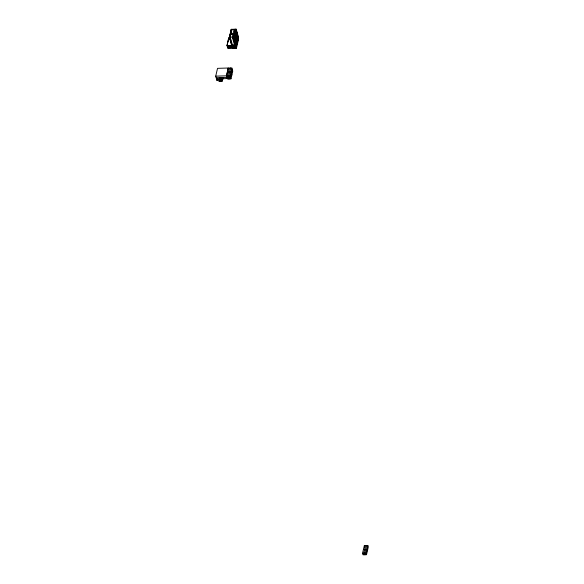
<?xml version="1.0" encoding="UTF-8"?>
<svg xmlns="http://www.w3.org/2000/svg" width="584" height="584" viewBox="0 0 584 584"><rect width="100%" height="100%" fill="white"/><g stroke="black" fill="none" stroke-linecap="round" stroke-linejoin="round"><path stroke-width="0.88" d="M228.234 68.021L226.424 75.825L227.205 78.577L216.503 78.898L215.722 76.146L217.533 68.343L228.234 68.021L228.68 69.591M216.642 79.701L216.744 79.256L218.117 79.22L218.08 79.869C215.065 80.512 219.007 78.745 218.08 79.869M216.861 79.884L217.584 79.329M216.781 79.898L216.963 79.439M217.46 79.329L217.284 79.804L217.744 79.701M218.117 79.22L217.357 79.774L217.927 79.249M217.671 79.738L217.847 79.263M227.008 45.421L228.819 37.617L227.059 45.618L231.717 45.479L227.059 45.618M219.117 81.169L219.161 80.621L222.373 80.519L219.204 80.775L219.117 81.169L222.329 81.066L222.373 80.519M219.277 80.461L219.321 79.913L222.577 79.979L219.365 80.074L219.277 80.461L222.489 80.366L222.533 79.818M219.38 79.782L219.423 79.234L222.73 79.293L219.474 79.388L219.38 79.782L222.643 79.68L222.686 79.132M219.547 79.059L219.591 78.511L222.898 78.57L219.635 78.672L219.547 79.059L222.811 78.964L222.854 78.417M219.664 78.198L219.759 77.811L222.964 77.709L222.92 78.263L219.664 78.198L222.876 78.103L222.964 77.709M219.708 78.358L219.759 77.811M228.329 45.932L228.709 45.501L227.431 45.537L227.205 46.129L227.877 48.494L236.44 48.231L237.33 44.406L234.607 35.033M228.417 40.931L229.198 38.296M231.899 45.99L229.381 37.15L231.191 29.346L235.476 29.222L238.002 38.683M228.621 45.888C224.993 45.844 229.862 46.406 232.235 45.983M231.395 29.339L229.519 37.15L232.242 46.771M227.234 46.107L228.424 45.559L227.709 46.034M229.651 37.142L231.527 29.331M227.716 46.048L227.913 45.625L227.512 45.691M227.49 46.07L228.023 45.61M227.972 46.012L228.169 45.589L228.3 45.953M227.826 46.034L228.315 45.559M232.009 29.317L230.198 37.128L232.534 45.34M234.096 29.258L232.286 37.062L234.622 45.275M230.49 46.012L230.68 45.589M230.614 45.618L230.344 46.041L230.833 45.581M230.811 45.961L230.862 45.559M231.008 45.537L230.848 45.953L231.395 45.851M231.322 45.88L231.3 45.494L231.753 45.793L230.702 45.983M231.249 45.895L231.447 45.464M231.395 45.866L231.556 45.45M231.541 45.844L231.702 45.428M234.586 35.558L234.118 33.916L234.505 35.909M235.476 29.222L235.126 29.58L235.593 31.222L233.987 38.172L234.469 38.157L236.191 30.032L235.695 30.01M235.337 30.01L233.527 37.821L232.505 37.85M235.44 30.361L233.622 38.172L232.607 38.201M233.987 38.172L236.191 29.2L238.528 37.413L236.79 44.924L234.213 36.719L236.191 29.2M232.103 45.983L229.621 36.989L232.906 48.341M235.133 38.756L234.534 41.354L233.512 41.384M226.548 75.905L228.344 68.175L231.884 68.065L232.753 71.131L230.957 78.862L227.424 78.971L226.548 75.905L230.089 75.796L231.884 68.065M235.235 39.106L234.629 41.712L233.615 41.741M235.878 39.953L235.476 41.69L234.994 41.705L235.294 39.617M234.994 41.705L235.6 39.106M235.476 41.69L235.79 39.639M236.14 42.289L235.542 44.895L231.95 44.997M235.637 45.245L236.243 42.639M238.294 37.42L236.483 45.231L236.002 45.245L236.301 43.15M229.359 77.402L228.286 77.811L229.57 78.154L228.497 78.563L229.782 78.898L228.906 75.832L230.702 68.102L229.629 68.51L229.527 68.138L227.731 75.869L228.599 78.935M236.002 45.245L236.403 43.508M237.6 39.705L236.016 46.742L227.431 46.917M238.25 40.427L237.367 44.253L234.388 33.909M232.308 69.562L230.534 77.365L227.001 77.475M362.54 553.303L364.321 545.653L367.854 545.551L368.278 547.04L366.504 554.691L362.971 554.8L362.54 553.303L366.08 553.201L367.854 545.551M365.496 545.617L363.722 553.274L364.146 554.764M364.898 553.238L363.832 553.647L365.117 553.982L364.044 554.391L365.328 554.727L364.898 553.238L366.679 545.587M231.359 44.574L231.541 45.289M216.919 79.431L216.701 79.906L217.701 79.314M229.242 39.113L229.052 38.303L229.22 38.668M231.811 45.406L231.578 45.822M228.242 45.589L228.68 45.501M230.6 45.997L231.067 45.924M228.906 75.832L227.833 76.241L229.125 76.577L228.052 76.986L229.337 77.322M231.928 29.667L234.016 29.609M236.111 29.543L238.338 38.252M235.681 30.397L236.279 30.346M237.9 39.106L235.111 29.222M235.483 31.237L237.805 39.529M235.388 31.66L237.71 39.946M235.272 32.156L237.608 40.369M235.191 32.5L237.513 40.792M235.075 33.003L237.651 41.209M235.213 33.419L235.447 35.069M230.921 34.003L233.009 33.938M230.841 34.354L232.928 34.288M234.797 34.186L237.119 42.479M234.702 34.609L237.024 42.902M234.388 35.953L236.965 44.158M234.549 36.288L236.79 44.924M234.527 36.369L236.629 44.588M229.381 37.15L233.396 37.033L235.739 45.245L232.052 45.355M237.812 37.434L238.528 37.413M229.935 37.924L230.417 37.909M238.199 37.843L235.958 29.207M230.038 38.281L230.519 38.267M238.017 38.61L235.914 30.39M230.943 41.464L231.425 41.449M237.338 41.559L234.994 33.346L237.454 42.048M231.045 41.814L231.527 41.8M237.316 41.639L235.096 32.923M236.943 43.245L234.841 35.025L235.053 36.755M227.658 47.705L232.68 47.552M227.439 72.08L230.994 71.89L231.848 75.037M215.722 76.146L226.424 75.825M216.168 77.723L230.512 77.292M219.803 77.964L223.015 77.869M219.504 78.898L222.811 78.964M218.175 79.424L216.744 79.256M219.336 79.621L222.643 79.68M219.234 80.307L222.489 80.366M219.073 81.008L222.329 81.066M363.43 549.478L366.971 549.376L367.394 550.865M236.702 33.544L237.199 33.565M233.885 37.814L234.381 37.843M234.892 41.354L235.388 41.376M235.899 44.888L236.483 45.231M235.673 30.872L235.206 29.229L233.301 37.033L236.44 48.231M235.505 32.149L237.849 40.362M236.148 37.529L236.615 39.172M235.753 39.216L236.221 40.858M235.44 39.194L236.14 41.654M234.41 35.872L236.87 44.581M231.191 29.346L231.651 30.952M233.235 45.318L234.082 48.304M227.431 45.537L227.534 45.924M230.702 68.102L230.914 68.846M364.321 545.653L364.744 547.15M230.089 75.796L230.957 78.862M366.08 553.201L366.504 554.691M364.613 549.442L364.715 549.821M217.08 79.424L216.817 79.891M234.41 45.282L233.337 45.691L234.622 46.026L233.549 46.435L234.841 46.778L233.768 47.187L235.053 47.523L233.98 47.932L235.264 48.268L234.41 45.282"/></g></svg>
